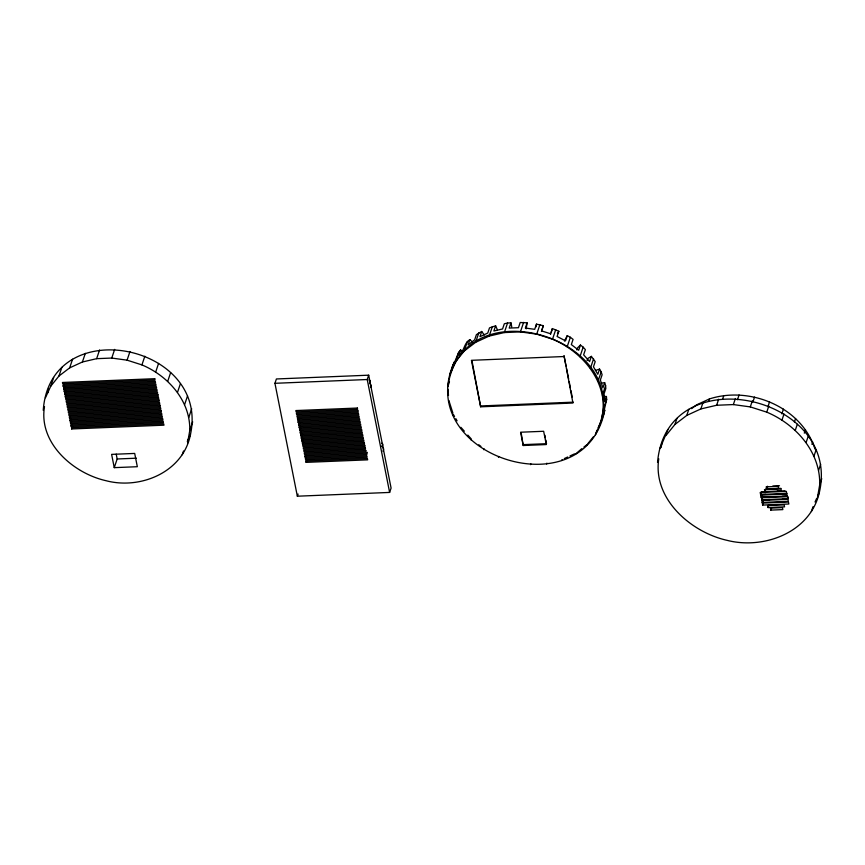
<?xml version="1.0" encoding="UTF-8"?>
<svg xmlns="http://www.w3.org/2000/svg" width="865" height="865" viewBox="0 0 865 865"><rect width="100%" height="100%" fill="white"/><g stroke="black" fill="none" stroke-linecap="round" stroke-linejoin="round"><path stroke-width="1.3" d="M484.314 335.025L481.719 331.468L479.967 336.669L487.752 333.079L489.504 327.878L495.623 325.791L493.872 331.003L502.565 328.97L504.317 323.769L507.55 323.013L510.966 322.872L509.215 328.084L518.449 327.705L520.2 322.494L527.099 322.84L526.212 328.851M536.322 326.743L536.451 324.126L543.285 325.673L542.139 329.392M43.25 410.345C50.159 311.497 209.936 344.097 190.484 434.435C183.261 472.009 140.617 489.893 105.963 480.691C73.179 473.328 38.363 442.902 44.504 406.637M47.716 392.861L48.375 389.077M187.564 443.107L189.77 430.511L192.69 421.839M463.554 351.85L460.58 349.957L458.72 352.25L452.525 367.171L454.276 361.97C411.913 455.855 584.989 511.777 604.808 410.01L603.056 415.222L606.657 399.468L606.43 396.505L604.094 396.397M453.076 364.598L450.816 372.664M601.099 422.412L603.446 409.004L606.657 399.468M657.541 462.451C666.547 356.337 842.175 395.283 819.306 492.639C810.116 532.494 763.784 549.816 726.946 540.311C690.713 532.148 652.621 498.856 658.762 458.807M661.13 447.508L662.028 442.437M817.263 498.705L819.706 484.768L821.75 478.691M551.21 332.29L552.367 328.57L558.844 331.273L557.092 336.474L565.494 340.853L567.245 335.652L570.359 337.274L573.084 339.383L571.332 344.584L578.685 350.249L580.437 345.049L583.161 347.146L585.378 349.644L583.626 354.845L589.616 361.559L591.368 356.358L595.207 361.613L593.455 366.814L597.812 374.286L599.564 369.074L595.412 370.49M45.456 397.749L50.765 386.147L53.684 377.475M50.765 386.147L58.95 376.037L61.869 367.365M63.253 386.46L62.983 385.13L155.278 381.346L155.538 382.676L63.253 386.46L64.064 384.028M58.95 376.037L69.654 367.863L72.574 359.191M63.513 387.79L155.808 384.006L156.068 385.336L63.783 389.109L64.334 385.358M63.783 389.109L64.594 386.687M64.302 391.769L64.042 390.439L156.327 386.666L156.597 387.985L64.302 391.769L65.124 389.337M64.572 393.099L156.857 389.315L157.116 390.645L64.832 394.429L65.383 390.666M64.832 394.429L65.654 391.996M65.362 397.078L65.102 395.759L157.387 391.975L157.646 393.305L65.362 397.078L66.172 394.656M69.654 367.863L82.402 361.992L85.321 353.32M69.578 418.336L69.319 417.006L161.604 413.221L161.863 414.551L69.578 418.336L70.4 415.903M70.108 420.996L69.838 419.666L162.133 415.881L162.393 417.211L70.108 420.996L70.919 418.563M70.627 423.645L70.368 422.315L162.652 418.541L162.923 419.871L70.627 423.645L71.449 421.223M71.157 426.304L70.898 424.975L163.182 421.201L163.442 422.52L71.157 426.304L71.979 423.872M71.427 427.634L163.712 423.85L163.972 425.18L71.687 428.964L72.238 425.202M71.687 428.964L72.519 426.488M82.402 361.992L96.642 358.672L99.561 350.001M96.642 358.672L111.747 358.056L114.667 349.384M111.747 358.056L127.069 360.164L129.988 351.493M189.77 430.511C190.56 400.895 168.102 375.832 141.925 364.9L144.844 356.229M114.256 467.651L111.617 454.374L134.691 453.433L137.33 466.711L114.256 467.651L117.175 458.98L116.213 454.157M155.668 372.069L158.587 363.397M167.702 381.357L170.621 372.685M177.498 392.342L180.417 383.671M184.623 404.561L187.543 395.889M188.775 417.471L191.695 408.799M182.256 454.72L183.51 451M274.94 383.303L276.4 378.967L368.685 375.183L391.088 488.087L389.628 492.423L297.344 496.207L274.94 383.303L367.225 379.519L368.685 375.183M297.701 419.86L297.43 418.53L358.964 416.011L359.224 417.341L297.701 419.86L298.425 417.698M298.22 422.52L297.96 421.19L359.483 418.671L359.754 420.001L298.22 422.52L298.955 420.347M298.749 425.18L298.49 423.85L360.013 421.331L360.272 422.661L298.749 425.18L299.485 423.007M299.279 427.829L299.02 426.51L360.543 423.98L360.802 425.31L299.279 427.829L300.004 425.667M299.809 430.489L299.539 429.159L361.073 426.64L361.332 427.97L299.809 430.489L300.533 428.326M300.339 433.149L300.068 431.819L361.592 429.3L361.862 430.629L300.339 433.149L301.063 430.975M300.598 434.479L362.121 431.959L362.381 433.279L300.858 435.798L301.323 432.305M300.858 435.798L301.593 433.635M301.388 438.458L301.128 437.128L362.651 434.608L362.911 435.938L301.388 438.458L302.112 436.295M301.647 439.788L363.181 437.268L363.441 438.598L301.917 441.118L302.382 437.614M301.917 441.118L302.642 438.944M302.177 442.447L363.7 439.928L363.97 441.247L302.447 443.777L303.269 439.193M302.447 443.777L303.172 441.604M367.333 452.363L366.598 454.536L305.075 457.055L305.81 454.882M305.604 459.715L305.345 458.385L366.868 455.866L367.128 457.196L305.604 459.715L306.34 457.542M306.134 462.364L305.864 461.034L367.398 458.515L367.657 459.845L306.134 462.364L306.859 460.202M297.344 496.207L298.068 494.034M449.865 374.145L455.52 361.786L458.72 352.25M449.476 381.725L447.811 386.687C462.829 282.596 642.425 340.659 595.736 433.895M460.58 349.957L458.828 355.158C464.559 351.201 463.781 343.027 469.857 339.642L472.377 341.978M455.52 361.786L464.224 351.028L467.435 341.491M448.578 401.425L448.87 400.56L452.882 413.048M469.857 339.642L468.106 344.843L474.647 339.848L476.399 334.647L481.719 331.468M464.224 351.028L475.609 342.335L478.821 332.798M452.99 415.168L453.282 414.303L454.547 416.465M475.609 342.335L489.179 336.085L492.39 326.548M489.179 336.085L504.338 332.56L507.55 323.013M566.056 366.003L564.012 355.677L572.944 403.025L480.659 406.81L471.976 360.748M471.003 439.863L471.295 438.998L467.824 435.095M504.338 332.56L520.416 331.9L523.628 322.364M483.816 449.735L484.108 448.87M527.099 322.84L525.347 328.04L534.7 329.327L536.451 324.126M520.416 331.9L536.711 334.139L539.922 324.602M498.435 457.369L498.727 456.504M541.436 331.479L543.285 325.673M550.508 334.366L552.367 328.57M603.446 409.004C604.278 377.486 580.383 350.822 552.519 339.188L555.73 329.651M523.217 445.507L520.589 432.219L543.653 431.278L546.291 444.556L523.217 445.507L521.119 432.565M564.467 341.07L567.245 335.652M567.148 346.811L570.359 337.274M530.548 464.656L530.84 463.791M576.836 349.936L577.539 347.86L580.437 345.049M579.95 356.694L583.161 347.146M546.626 463.997L546.918 463.132M587.065 360.597L587.768 358.51L591.368 356.358M590.373 368.382L593.585 358.845M561.774 460.461L562.066 459.596M597.964 381.389L601.175 371.842L599.564 369.074M575.344 454.222L581.853 448.611M601.272 383.108L604.657 382.654L602.905 387.866L600.364 379.973L602.116 374.772L601.175 371.842M602.386 395.132L605.597 385.585L604.657 382.654M586.73 445.518L587.021 444.653L583.918 447.032M606.43 396.505L604.678 401.706L604.073 393.748L605.824 388.536L605.597 385.585M595.444 434.76L596.991 430.175M601.705 419.666L603.1 415.503M659.984 448.513L667.899 429.591M665.855 435.657L674.916 424.477L676.96 418.401M674.916 424.477L686.767 415.427L688.799 409.361M686.767 415.427L700.866 408.929L702.91 402.863M708.619 401.317L709.408 398.949C750.085 385.671 801.65 407.156 814.992 449.076M700.866 408.929L716.631 405.263L718.674 399.187M722.599 399.143L723.8 395.597M716.631 405.263L733.347 404.571L735.391 398.506M737.477 399.706L739.067 394.97M733.347 404.571L750.301 406.907L752.345 400.841M752.95 401.825L754.54 397.1M767.958 406.626L769.547 401.89M819.706 484.768C820.571 451.984 795.713 424.25 766.747 412.151L768.79 406.085M781.852 413.859L783.441 409.134M781.96 420.087L784.004 414.021M760.584 494.456L760.194 492.466L786.339 491.396L786.739 493.385L760.584 494.456L761.46 491.861L764.076 491.753M760.713 495.126L786.869 494.056L787.258 496.045L761.113 497.115L761.46 491.861M761.113 497.115L761.989 494.51L765.914 494.358M788.372 496.964L787.788 498.705L761.643 499.775L761.989 494.51M761.643 499.775L762.519 497.17L767.742 496.953M761.773 500.435L787.918 499.365L788.318 501.354L762.173 502.424L762.357 498.705M764.865 491.601L764.476 489.612L780.998 488.941L781.398 490.931L764.865 491.601L765.741 489.006L765.882 489.666M766.585 488.855L766.185 486.865L778.23 486.368L778.63 488.368L766.585 488.855L767.46 486.26L767.59 486.919M762.173 502.424L763.049 499.829L769.58 499.559M762.595 502.23L763.179 500.489M762.692 505.084L762.303 503.095L788.448 502.024L788.848 504.014L762.692 505.084L763.471 502.77M794.405 422.055L795.595 418.509M768.034 507.55L767.633 505.549L784.166 504.879L784.555 506.868L768.034 507.55L768.812 505.236M795.27 430.359L797.314 424.293M770.802 510.112L770.401 508.123L782.447 507.625L782.847 509.615L770.802 510.112L771.58 507.798M804.299 433.16L805.499 429.613M806.115 442.523L808.159 436.447M811.911 444.329L812.7 441.961M814.008 456.039L816.052 449.973M818.604 470.333L820.647 464.256M811.381 511.55L813.024 506.695M187.294 441.399L190.484 434.435M603.51 414.627L604.311 412.875M598.104 427.797L601.348 420.704M815.035 501.981L816.636 498.478M817.706 496.142L819.306 492.639M557.46 333.49L558.844 331.273M587.822 443.68L593.358 436.836M691.611 408.637L696.53 404.885L709.408 398.949M564.337 458.558L567.721 456.99M569.981 455.952L574.511 453.865M563.721 356.542L471.425 360.316L480.659 406.81M480.951 405.945L573.236 402.16M117.175 458.98L136.4 458.19M523.509 444.632L546.583 443.691M772.813 486.033L779.506 485.762M775.916 488.584L780.998 488.379M777.148 491.212L784.998 490.898M778.987 493.818L786.826 493.493M782.133 496.369L787.355 496.153M761.243 497.786L787.399 496.705L787.788 498.705M782.652 499.029L787.885 498.813M541.533 330.884L550.616 333.771M536.711 334.139L552.519 339.188M750.301 406.907L766.747 412.151M127.069 360.164L141.925 364.9M478.767 444.761L480.908 446.405M460.872 427.299L464.354 431.203M455.812 418.638L457.077 420.801M495.623 325.791L497.353 329.651M566.575 368.587L568.619 378.913M569.138 381.497L570.413 387.953M570.922 390.537L572.208 396.992M544.907 435.236L545.383 437.658M545.869 440.069L546.345 442.48M510.966 322.872L511.756 326.862M367.225 379.519L389.628 492.423M366.598 454.536L366.338 453.206L304.815 455.725L305.075 457.055M447.994 389.207L448.481 395.51M368.782 379.919A1.752 1.427 18.6 0 1 369.723 382.579M369.431 383.217A3.99 3.255 18.6 0 1 370.836 387.217M381.757 443.237A1.752 1.427 18.6 0 1 381.876 445.929M382.903 451.119A3.99 3.255 18.6 0 0 383.563 448.708L383.26 447.854A3.99 3.255 18.6 0 0 381.962 446.405M154.749 378.697L62.464 382.471L62.723 383.8L155.008 380.016L154.749 378.697M157.917 394.635L65.621 398.408L65.891 399.738L158.176 395.954L157.917 394.635M158.436 397.284L66.151 401.068L66.41 402.398L158.706 398.614L158.436 397.284M158.965 399.944L66.681 403.728L66.94 405.058L159.225 401.274L158.965 399.944M159.495 402.603L67.21 406.377L67.47 407.707L159.755 403.933L159.495 402.603M160.025 405.253L67.73 409.037L68 410.367L160.285 406.582L160.025 405.253M160.544 407.912L68.259 411.697L68.519 413.027L160.814 409.242L160.544 407.912M161.074 410.572L68.789 414.346L69.049 415.676L161.333 411.902L161.074 410.572M357.375 408.042L295.852 410.561L296.111 411.891L357.645 409.372L357.375 408.042M357.905 410.702L296.381 413.221L296.641 414.551L358.164 412.032L357.905 410.702M358.434 413.362L296.911 415.881L297.171 417.211L358.694 414.692L358.434 413.362M364.23 442.577L302.707 445.097L302.966 446.427L364.489 443.907L364.23 442.577M364.76 445.237L303.237 447.756L303.496 449.086L365.019 446.567L364.76 445.237M365.289 447.897L303.756 450.416L304.026 451.746L365.549 449.216L365.289 447.897M365.808 450.546L304.285 453.065L304.556 454.395L366.079 451.876L365.808 450.546"/></g></svg>
